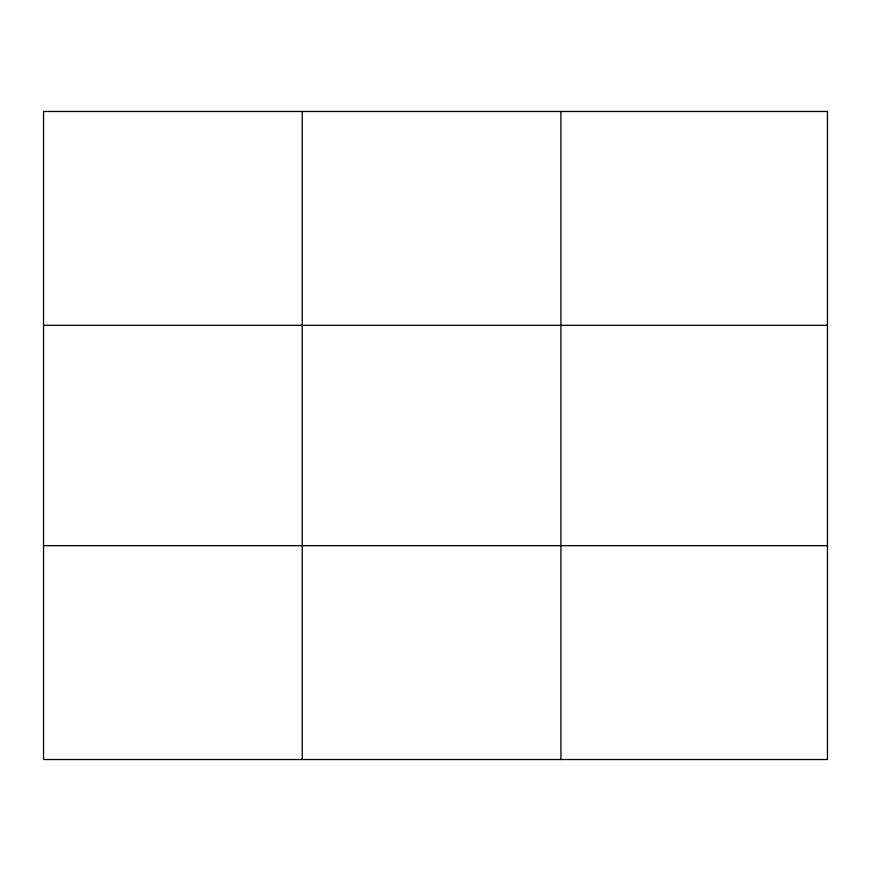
<?xml version="1.0" encoding="UTF-8"?>
<svg xmlns="http://www.w3.org/2000/svg" width="871" height="871" viewBox="0 0 871 871"><rect width="100%" height="100%" fill="white"/><g stroke="black" fill="none" stroke-linecap="round" stroke-linejoin="round"><path stroke-width="1.31" d="M302.237 759.523L302.237 111.477M560.924 759.523L560.924 111.477M43.55 325.329L827.45 325.329M43.55 545.671L827.45 545.671M827.45 111.477L827.45 759.523L43.55 759.523L43.55 111.477L827.45 111.477"/></g></svg>
